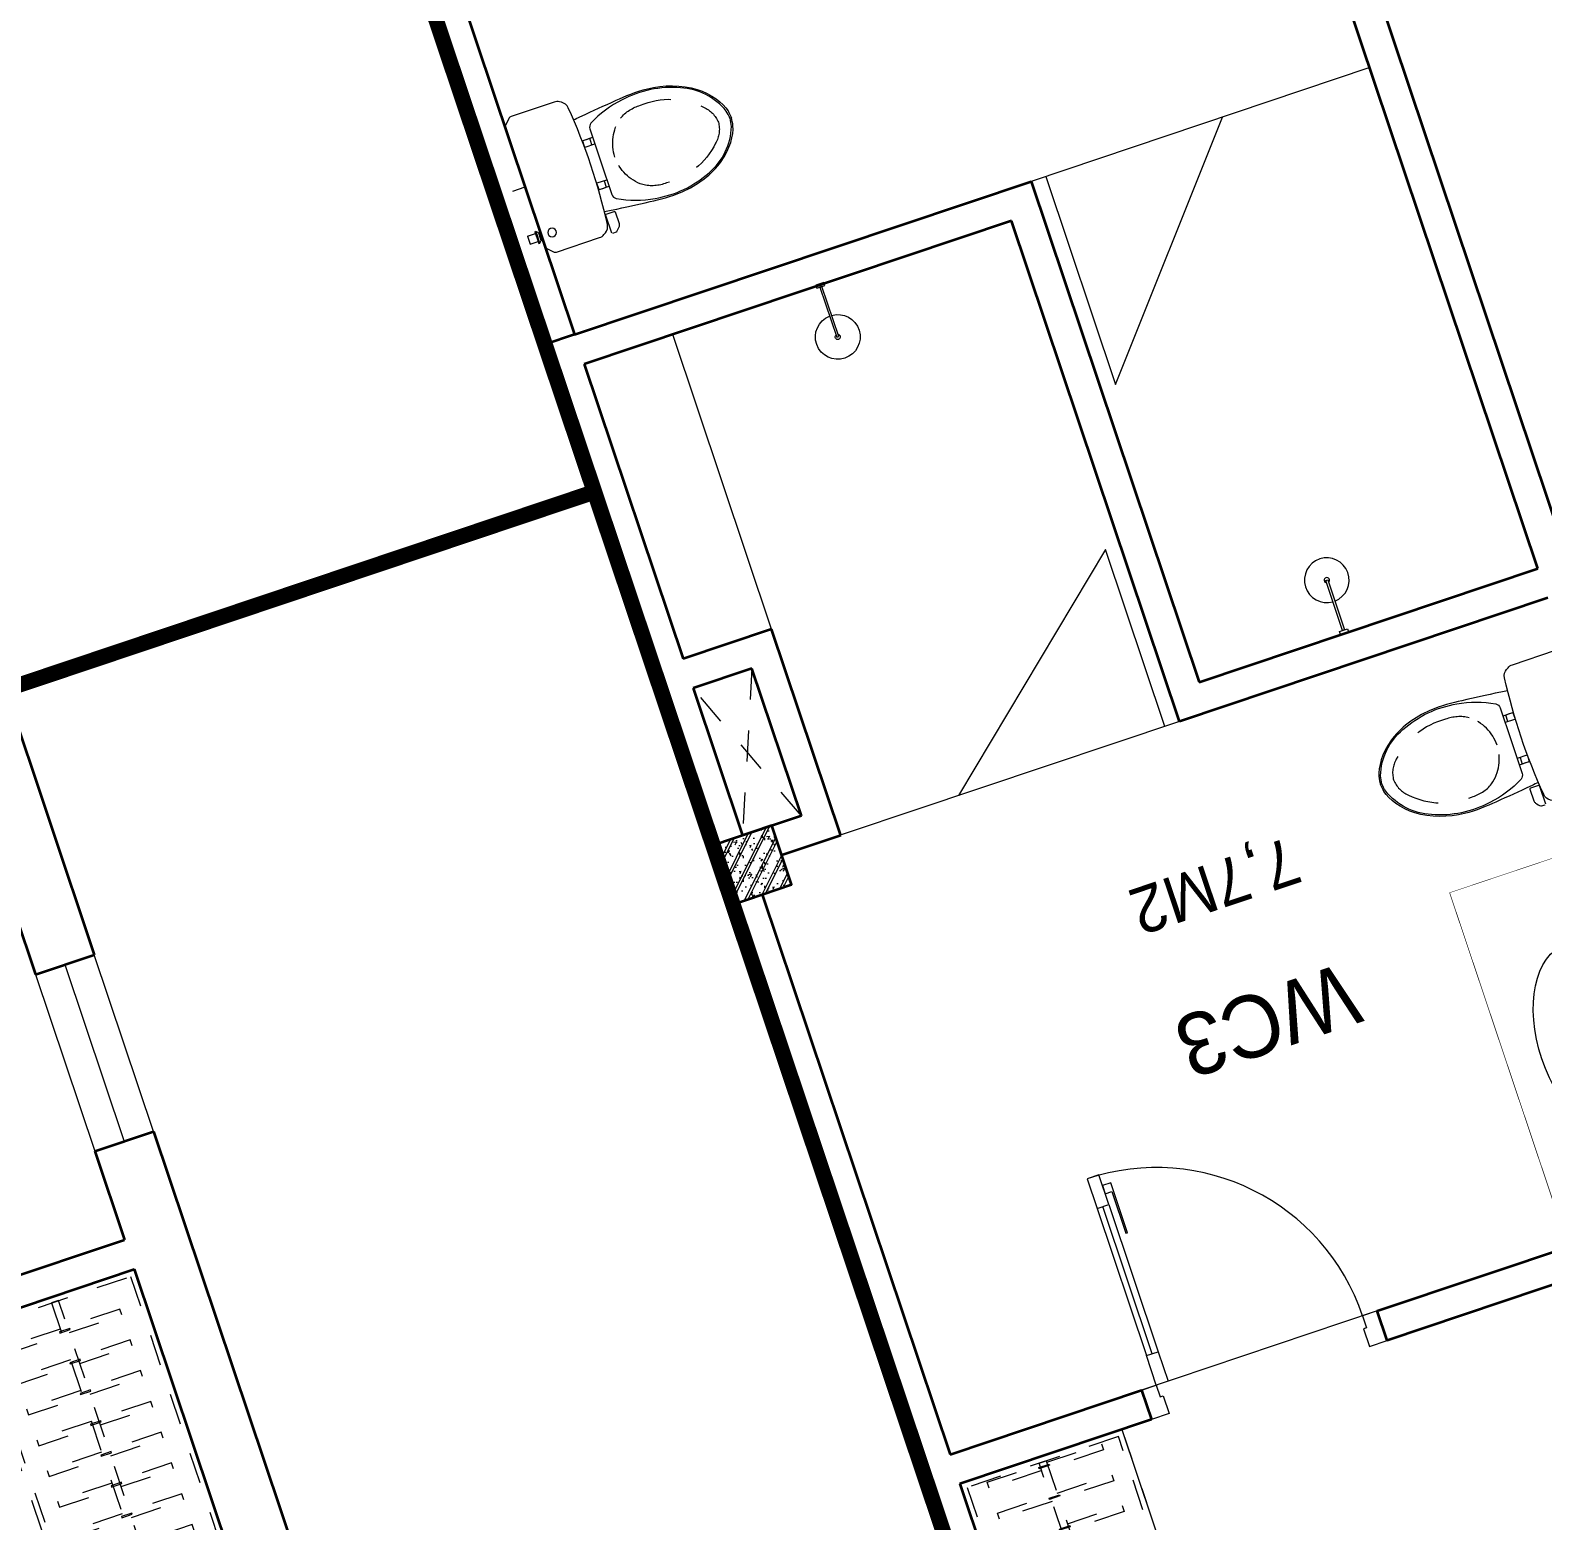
# Model space of a CAD drawing. Header units: metres. Extents: x 568332 to 569219, y 2065964 to 2066430.
# Drawn here: x 568504.846 to 568509.714, y 2066179.583 to 2066184.379 of the extents above; entities that cross this region are included whole.
import ezdxf

# ---------------------------------------------------------------- set-up
doc = ezdxf.new("R2010")
doc.units = ezdxf.units.M
for name, pattern in [('$AUDIT_BAD_LTYPE2', [0]), ('CENTER', [2, 1.25, -0.25, 0.25, -0.25]), ('HIDDEN', [0.375, 0.25, -0.125]), ('X-5M-G-MB PHONGNGU$0$HIDDEN2', [0.1875, 0.125, -0.0625]), ('xref-thap C (mb tang 32-2)$0$HIDDEN', [0.375, 0.25, -0.125])]:
    doc.linetypes.add(name, pattern=pattern)
doc.layers.get('0').update_dxf_attribs({"linetype": 'CONTINUOUS'})
doc.layers.get('DEFPOINTS').update_dxf_attribs({"linetype": 'CONTINUOUS'})
for name, color, linetype, lineweight in [('-CENTER', 143, 'CENTER', 13), ('-CONCRETE', 1, 'CONTINUOUS', 35), ('-DIM', 9, 'CONTINUOUS', 13), ('-DOOR', 137, 'CONTINUOUS', 9), ('-FURNITURE', 46, 'CONTINUOUS', 9), ('-HATCH', 8, 'CONTINUOUS', 5), ('-HIDE', 3, 'HIDDEN', 13), ('-STEEL1', 1, 'CONTINUOUS', 35), ('-WALL', 4, 'CONTINUOUS', 35), ('TEXT25', 2, 'CONTINUOUS', 13)]:
    doc.layers.add(name, color=color, linetype=linetype, lineweight=lineweight)
doc.layers.add('-RANH GIOI LO DAT', color=12, linetype='CONTINUOUS')
doc.styles.add('SVN_AVO_thuong', font='')
doc.styles.add('T1', font='', dxfattribs={"height": 200})
doc.styles.get('SVN_AVO_thuong').set_extended_font_data('SVN-Avo')
doc.styles.get('T1').set_extended_font_data('VNgeometric Light')

# ---------------------------------------------------------------- blocks, each defined once
blk = doc.blocks.new('M25-T3')
at = {"layer": '-RANH GIOI LO DAT', "linetype": 'HIDDEN', "ltscale": 10, "const_width": 50}
blk.add_lwpolyline([(193084.434136099, -549698.7211336258), (193084.434136312, -563172.8749441393), (198078.8676139492, -568408.7440416755), (204084.4341360729, -568692.3653100221), (204084.4341364033, -549698.7211336258)], close=True, dxfattribs=at)
blk = doc.blocks.new('*U237')
at = {"linetype": 'X-5M-G-MB PHONGNGU$0$HIDDEN2'}
for points in [[(0, 600.0000000004657), (0, 0), (2290.909090880962, -8.262197655262123e-10), (2290.909090880962, 599.9999999996394)], [(2270.909090880962, 579.999661371566), (2270.909090880962, 19.99966137156623), (20, 20.00000000046566), (20, 580.0000000004657)], [(113.7817614636733, 319.1750910408318), (109.4317788550979, 319.1750910408318), (109.4317788550979, 280.441767644881), (113.7817614636733, 280.441767644881)], [(227.7817614636733, 319.1750910407849), (223.4317788550979, 319.1750910407849), (223.4317788550979, 280.4417676448341), (227.7817614636733, 280.4417676448341)], [(341.7817614636733, 319.175091040738), (337.4317788550979, 319.175091040738), (337.4317788550979, 280.4417676447872), (341.7817614636733, 280.4417676447872)], [(455.7817614636733, 319.1750910406911), (451.4317788550979, 319.1750910406911), (451.4317788550979, 280.4417676447403), (455.7817614636733, 280.4417676447403)], [(569.7817614636733, 319.1750910406442), (565.431778855098, 319.1750910406442), (565.431778855098, 280.4417676446934), (569.7817614636733, 280.4417676446934)], [(683.7817614636733, 319.1750910405973), (679.431778855098, 319.1750910405973), (679.431778855098, 280.4417676446465), (683.7817614636733, 280.4417676446465)], [(797.7817614636733, 319.1750910405504), (793.431778855098, 319.1750910405504), (793.431778855098, 280.4417676445996), (797.7817614636733, 280.4417676445996)], [(911.7817614636733, 319.1750910405035), (907.431778855098, 319.1750910405035), (907.431778855098, 280.4417676445527), (911.7817614636733, 280.4417676445527)], [(1025.781761463673, 319.1750910404566), (1021.431778855098, 319.1750910404566), (1021.431778855098, 280.4417676445057), (1025.781761463673, 280.4417676445057)], [(1139.781761463673, 319.1750910404097), (1135.431778855098, 319.1750910404097), (1135.431778855098, 280.4417676444588), (1139.781761463673, 280.4417676444588)], [(1253.781761463673, 319.1750910403628), (1249.431778855098, 319.1750910403628), (1249.431778855098, 280.4417676444119), (1253.781761463673, 280.4417676444119)], [(1367.781761463673, 319.1750910403159), (1363.431778855098, 319.1750910403159), (1363.431778855098, 280.441767644365), (1367.781761463673, 280.441767644365)], [(1481.781761463673, 319.175091040269), (1477.431778855098, 319.175091040269), (1477.431778855098, 280.4417676443181), (1481.781761463673, 280.4417676443181)], [(1595.781761463673, 319.175091040222), (1591.431778855098, 319.175091040222), (1591.431778855098, 280.4417676442712), (1595.781761463673, 280.4417676442712)], [(1709.781761463673, 319.1750910401751), (1705.431778855098, 319.1750910401751), (1705.431778855098, 280.4417676442243), (1709.781761463673, 280.4417676442243)], [(1823.781761463673, 319.1750910401282), (1819.431778855098, 319.1750910401282), (1819.431778855098, 280.4417676441774), (1823.781761463673, 280.4417676441774)], [(1937.781761463673, 319.1750910400813), (1933.431778855098, 319.1750910400813), (1933.431778855098, 280.4417676441305), (1937.781761463673, 280.4417676441305)], [(2051.781761463673, 319.1750910400344), (2047.431778855098, 319.1750910400344), (2047.431778855098, 280.4417676440836), (2051.781761463673, 280.4417676440836)], [(2165.781761463673, 319.1750910399875), (2161.431778855098, 319.1750910399875), (2161.431778855098, 280.4417676440366), (2165.781761463673, 280.4417676440366)], [(2270.909090880962, 286.6991212946483), (2270.909090880962, 313.0991212945551), (20, 313.0991212953813), (19.99999859370291, 286.6991212952417)]]:
    blk.add_lwpolyline(points, close=True, dxfattribs=at)
for points in [[(122.2409142897814, 313.1103512093413), (122.2409142897814, 515.2497102723445), (100.1765458012815, 515.2497102723445), (100.1765458012815, 313.1103512093413)], [(236.2409142897814, 313.1103512092944), (236.2409142897814, 515.2497102722975), (214.1765458012815, 515.2497102722975), (214.1765458012815, 313.1103512092944)], [(350.2409142897814, 313.1103512092475), (350.2409142897814, 515.2497102722507), (328.1765458012815, 515.2497102722507), (328.1765458012815, 313.1103512092475)], [(464.2409142897814, 313.1103512092006), (464.2409142897814, 515.2497102722037), (442.1765458012815, 515.2497102722037), (442.1765458012815, 313.1103512092006)], [(578.2409142897814, 313.1103512091537), (578.2409142897814, 515.2497102721569), (556.1765458012815, 515.2497102721569), (556.1765458012815, 313.1103512091537)], [(692.2409142897814, 313.1103512091068), (692.2409142897814, 515.24971027211), (670.1765458012815, 515.24971027211), (670.1765458012815, 313.1103512091068)], [(806.2409142897814, 313.1103512090599), (806.2409142897814, 515.249710272063), (784.1765458012815, 515.249710272063), (784.1765458012815, 313.1103512090599)], [(920.2409142897814, 313.110351209013), (920.2409142897814, 515.2497102720162), (898.1765458012815, 515.2497102720162), (898.1765458012815, 313.110351209013)], [(1034.240914289781, 313.1103512089661), (1034.240914289781, 515.2497102719692), (1012.176545801281, 515.2497102719692), (1012.176545801281, 313.1103512089661)], [(1148.240914289781, 313.1103512089192), (1148.240914289781, 515.2497102719224), (1126.176545801281, 515.2497102719224), (1126.176545801281, 313.1103512089192)], [(1262.240914289781, 313.1103512088723), (1262.240914289781, 515.2497102718754), (1240.176545801281, 515.2497102718754), (1240.176545801281, 313.1103512088723)], [(1376.240914289781, 313.1103512088254), (1376.240914289781, 515.2497102718285), (1354.176545801281, 515.2497102718285), (1354.176545801281, 313.1103512088254)], [(1490.240914289781, 313.1103512087785), (1490.240914289781, 515.2497102717816), (1468.176545801281, 515.2497102717816), (1468.176545801281, 313.1103512087785)], [(1604.240914289781, 313.1103512087315), (1604.240914289781, 515.2497102717347), (1582.176545801281, 515.2497102717347), (1582.176545801281, 313.1103512087315)], [(1718.240914289781, 313.1103512086846), (1718.240914289781, 515.2497102716878), (1696.176545801281, 515.2497102716878), (1696.176545801281, 313.1103512086846)], [(1832.240914289781, 313.1103512086377), (1832.240914289781, 515.2497102716409), (1810.176545801281, 515.2497102716409), (1810.176545801281, 313.1103512086377)], [(1946.240914289781, 313.1103512085908), (1946.240914289781, 515.2497102715939), (1924.176545801281, 515.2497102715939), (1924.176545801281, 313.1103512085908)], [(2060.240914289781, 313.1103512085439), (2060.240914289781, 515.2497102715471), (2038.176545801281, 515.2497102715471), (2038.176545801281, 313.1103512085439)], [(2174.240914289781, 313.110351208497), (2174.240914289781, 515.2497102715001), (2152.176545801281, 515.2497102715001), (2152.176545801281, 313.110351208497)], [(100.1765458012815, 286.7103512094345), (100.1765458012815, 92.0852110228024), (122.2409142897814, 92.0852110228024), (122.2409142897814, 286.7103512094345)], [(214.1765458012815, 286.7103512093876), (214.1765458012815, 92.08521102275549), (236.2409142897814, 92.08521102275549), (236.2409142897814, 286.7103512093876)], [(328.1765458012815, 286.7103512093407), (328.1765458012815, 92.08521102270858), (350.2409142897814, 92.08521102270858), (350.2409142897814, 286.7103512093407)], [(442.1765458012815, 286.7103512092938), (442.1765458012815, 92.08521102266168), (464.2409142897814, 92.08521102266168), (464.2409142897814, 286.7103512092938)], [(556.1765458012815, 286.7103512092469), (556.1765458012815, 92.08521102261477), (578.2409142897814, 92.08521102261477), (578.2409142897814, 286.7103512092469)], [(670.1765458012815, 286.7103512092), (670.1765458012815, 92.08521102256786), (692.2409142897814, 92.08521102256786), (692.2409142897814, 286.7103512092)], [(784.1765458012815, 286.7103512091531), (784.1765458012815, 92.08521102252095), (806.2409142897814, 92.08521102252095), (806.2409142897814, 286.7103512091531)], [(898.1765458012815, 286.7103512091062), (898.1765458012815, 92.08521102247404), (920.2409142897814, 92.08521102247404), (920.2409142897814, 286.7103512091062)], [(1012.176545801281, 286.7103512090592), (1012.176545801281, 92.08521102242715), (1034.240914289781, 92.08521102242715), (1034.240914289781, 286.7103512090592)], [(1126.176545801281, 286.7103512090123), (1126.176545801281, 92.08521102238024), (1148.240914289781, 92.08521102238024), (1148.240914289781, 286.7103512090123)], [(1240.176545801281, 286.7103512089654), (1240.176545801281, 92.08521102233333), (1262.240914289781, 92.08521102233333), (1262.240914289781, 286.7103512089654)], [(1354.176545801281, 286.7103512089186), (1354.176545801281, 92.08521102228642), (1376.240914289781, 92.08521102228642), (1376.240914289781, 286.7103512089186)], [(1468.176545801281, 286.7103512088717), (1468.176545801281, 92.0852110222395), (1490.240914289781, 92.0852110222395), (1490.240914289781, 286.7103512088717)], [(1582.176545801281, 286.7103512088247), (1582.176545801281, 92.0852110221926), (1604.240914289781, 92.0852110221926), (1604.240914289781, 286.7103512088247)], [(1696.176545801281, 286.7103512087778), (1696.176545801281, 92.0852110221457), (1718.240914289781, 92.0852110221457), (1718.240914289781, 286.7103512087778)], [(1810.176545801281, 286.7103512087309), (1810.176545801281, 92.08521102209879), (1832.240914289781, 92.08521102209879), (1832.240914289781, 286.7103512087309)], [(1924.176545801281, 286.710351208684), (1924.176545801281, 92.08521102205188), (1946.240914289781, 92.08521102205188), (1946.240914289781, 286.710351208684)], [(2038.176545801281, 286.7103512086371), (2038.176545801281, 92.08521102200497), (2060.240914289781, 92.08521102200497), (2060.240914289781, 286.7103512086371)], [(2152.176545801281, 286.7103512085902), (2152.176545801281, 92.08521102195806), (2174.240914289781, 92.08521102195806), (2174.240914289781, 286.7103512085902)]]:
    blk.add_lwpolyline(points, dxfattribs=at)
blk = doc.blocks.new('M24-T3')
at = {"layer": '-DOOR'}
blk.add_lwpolyline([(199908.3464656631, -486210.1941311867), (199308.3345257552, -486210.1941311867), (199308.3345257552, -486410.1941311867), (199908.3464656631, -486410.1941311867)], close=True, dxfattribs=at)
blk.add_lwpolyline([(199308.3345257552, -486310.1941311867), (199908.3390998222, -486310.2383070539)], dxfattribs=at)
at = {"layer": '-RANH GIOI LO DAT', "linetype": 'HIDDEN', "ltscale": 10, "const_width": 50}
blk.add_lwpolyline([(198408.3345257519, -484210.1941310249), (198408.3345256645, -503203.8383072589), (207408.3345253888, -503628.8758796155), (207408.3345260642, -484210.1941312789)], close=True, dxfattribs=at)
at = {"layer": '-WALL', "linetype": 'Continuous', "ltscale": 10}
for p, q in [((198408.3345256755, -486210.1941312654), (199308.3345257552, -486210.1941312549)), ((199908.3464656631, -486210.1941312628), (205408.3345257527, -486210.1941311841)), ((198608.3345256755, -486410.1941312631), (199308.3345257552, -486410.1941312549)), ((199908.3317404863, -486410.1941312479), (200208.3345257974, -486410.1941312447)), ((200308.3345257974, -486410.1941312577), (205208.334525755, -486410.1941311865))]:
    blk.add_line(p, q, dxfattribs=at)
at = {"layer": '-WALL'}
for p, q in [((199308.3345257552, -486410.1941312549), (199308.3345257552, -486210.1941312549)), ((199908.3317404863, -486410.1941312479), (199908.3464656631, -486210.1941312628)), ((200208.3345257235, -488785.4919891669), (200208.3345257974, -486410.1941312447)), ((200308.3345257236, -488785.4919891669), (200308.3345257974, -486410.1941312577))]:
    blk.add_line(p, q, dxfattribs=at)
at = {"layer": '-FURNITURE', "extrusion": (0, 0, -1), "xscale": -0.916666666665974, "yscale": 0.916666666665974, "zscale": -0.916666666665974, "rotation": 180}
blk.add_blockref('*U237', (-202408.33452577, -486410.1941312584), dxfattribs=at)
blk = doc.blocks.new('A$C18091ED7')
for p, q in [((9.957147995010018e-09, -42.13376978135784), (0, -3.786117304116488e-07)), ((146.1412317672475, -26.59467297248193), (179.181621938591, -26.59467296488583)), ((146.1412317672475, -26.59467297248193), (146.1412317680188, -30.17859706786112)), ((146.1412317680188, -30.17859706786112), (165.7503655985456, -30.17859706340823)), ((153.0594147269658, -36.79204952501459), (146.1412317680188, -30.17859706786112)), ((152.3191092506386, -2.717133611440659e-07), (152.3191092568413, -26.59467297093943)), ((152.3191092506386, -2.717133611440659e-07), (179.1816219322718, -2.654269337654114e-07)), ((153.0594147269658, -36.79204952501459), (165.7503656001572, -36.79204952192958)), ((153.0594147275151, -39.73033438943094), (153.0594147269658, -36.79204952501459)), ((153.0594147275151, -39.73033438943094), (178.4413164740145, -39.73033438349376)), ((153.0594147275151, -39.73033438943094), (178.4413164740145, -39.73033438349376)), ((153.0594147275151, -39.73033438943094), (153.0594147281554, -42.13376974494895)), ((185.3594994290725, -30.17859705851879), (165.7503655985456, -30.17859706340823)), ((178.4413164733487, -36.79204951884458), (165.7503656001572, -36.79204952192958)), ((185.3594994290725, -30.17859705851879), (178.4413164733487, -36.79204951884458)), ((178.4413164733487, -36.79204951884458), (178.4413164740145, -39.73033438349376)), ((178.4413164740145, -39.73033438349376), (178.4413164746547, -42.1337697392446)), ((179.1816219322718, -2.654269337654114e-07), (179.181621938591, -26.59467296488583)), ((179.181621938591, -26.59467296488583), (185.3594994283012, -26.59467296337243)), ((185.3594994283012, -26.59467296337243), (185.3594994290725, -30.17859705851879)), ((-83.25994817525861, -267.3592828898691), (-83.259948167517, -299.9634285944048)), ((-83.25994817257379, -278.4883151478134), (-83.25994817046012, -287.6388527823146)), ((-60.91100930959874, -290.0299398849311), (-83.25994816994717, -290.0299398901407)), ((-62.88950393904452, -265.3807882612164), (-81.28145355204106, -265.3807882657275)), ((-60.91100931491019, -267.3592828844266), (-60.91100930728498, -299.9634285889624)), ((60.9110093945892, -267.3592828557594), (60.9110094022144, -299.9634285600623)), ((60.91100939990065, -290.029939856031), (83.25994826024908, -290.0299398510542)), ((62.88950401780676, -265.3807882316178), (81.2814536308033, -265.3807882273395)), ((83.25994825493763, -267.3592828505498), (83.25994826256283, -299.9634285550856)), ((83.25994825750604, -278.488315108727), (83.2599482596197, -287.6388527429954)), ((165.3959958605519, -261.9873972070927), (165.3959958671003, -289.7349902229907)), ((167.8691141396885, -259.5142789271486), (228.0810223811895, -259.5142789128586)), ((230.5541406641933, -274.3229751045001), (230.5541406613593, -261.9873971916386)), ((167.8691141472664, -292.2081085020036), (206.7175896017579, -292.2081084926904))]:
    blk.add_line(p, q)
for points in [[(230.0000000517721, -218.5046414944518, -0.1374073801801567), (225.4781190853137, -234.6482587013161), (221.7949787454636, -240.7070387715066, -0.2360805181595358), (198.2560902649639, -255.4947853636986, -0.0519608230665726), (-198.2560901437319, -255.4947854572965, -0.236080518165078), (-221.7949786317113, -240.7070388760185), (-225.4781189743626, -234.6482588077488, -0.1374073801809237), (-229.9999999484608, -218.5046416030382), (-229.9999999831671, -71.98694829508895, -0.1989123673786679), (-226.3782021181105, -63.2431547633314), (-208.8906150607545, -45.75556769772083, -0.1989123673792025), (-200.1468215308087, -42.13376982865157), (9.971699910238385e-09, -42.13376978135784), (200.1468215506357, -42.13376973403501, -0.1989123673792025), (208.8906150822841, -45.75556759897154), (226.3782021480001, -63.24315465634572, -0.1989123673791691), (230.0000000170658, -71.98694818626973)], [(144.14367173758, -618.9627606730501, -0.2124047892419209), (26.30999211127346, -734.491494372196, -0.0276853236339062), (-0.5628229983012716, -738.609219571983, -0.0222792448073508), (-26.30999181118386, -734.4914943844487, -0.2124047892421136), (-144.1436714920528, -618.9627607410075, -0.1427957259999892), (-167.2376623962118, -428.0139674870588, -0.0930051380368448), (-127.9331820271946, -309.1271633332653, -0.2564387014614383), (-111.240849547703, -299.9634286007786), (4.746470949612558e-08, -299.9634285748762), (111.2408496426324, -299.9634285482753, -0.2564387014619951), (127.933182126606, -309.1271632729331, -0.0930051380368741), (167.2376625517572, -428.0139674081001, -0.1427957260000456)]]:
    blk.add_lwpolyline(points, format="xyb", close=True)
at = {"linetype": 'xref-thap C (mb tang 32-2)$0$HIDDEN', "ltscale": 100}
blk.add_lwpolyline([(61.00044987679576, -669.0176259216969, -0.1990312026443698), (1.417429302819073e-07, -698.769823720475, -0.1990312026443799), (-61.00044960746891, -669.0176259504806, -0.2189240232571595), (-131.9321382956405, -478.313622940972, -0.1537914605682739), (-112.4681372026971, -403.989815428853, -0.2367011859554165), (5.876427167095244e-08, -347.5870280214876, -0.2367011859554843), (112.4681373467611, -403.9898153757968, -0.1537914605681893), (131.9321384748619, -478.313622878748, -0.2189240232571754)], format="xyb", close=True, dxfattribs=at)
blk.add_circle((165.7503656100234, -78.39166221523192), 13.90362011701458)
for centre, radius, start, end in [((-81.28145355158267, -267.3592828894034), 1.978494623656905, 90.00000001354867, 180.0000000133402), ((-62.88950393858613, -267.3592828848923), 1.978494623656905, 1.334021322268115e-08, 90.00000001354867), ((62.88950401826514, -267.3592828552937), 1.978494623656905, 90.00000001354867, 180.0000000133402), ((81.28145363126168, -267.3592828510155), 1.978494623656905, 1.334021322268115e-08, 90.00000001354867), ((167.8691141402633, -261.9873972065106), 2.473118279571131, 90.00000001354867, 180.0000000133402), ((167.8691141466952, -289.7349902224087), 2.473118279571131, 180.0000000133402, 270.0000000135486), ((206.717589598069, -276.6690117186226), 15.53909677420133, 270.0000000135486, 306.4658507565522), ((168.3527972659103, -224.7572911087773), 80.08895368617857, 306.4658507565522, 320.3122930343796), ((228.0810223845983, -274.3229751050822), 2.473118279571131, 320.3122930343796, 1.334021322268115e-08)]:
    blk.add_arc(centre, radius, start, end)
for points, knots in [([(-155.6468228230951, -259.4535552573798), (-156.6353001506941, -267.2522313103836), (-164.2940232875517, -328.394745314552), (-169.1545302536251, -385.0939582949213), (-183.68571763406, -527.7705276800843), (-135.602968026873, -679.1126648240606), (-50.29344375100118, -735.2493608418445), (-19.70048385594782, -741.0901266933652), (1.531116140540689e-07, -743.6724421556864)], [130.6139379315478, 130.6139379315478, 130.6139379315478, 130.6139379315478, 152.8521090939923, 311.1293507817257, 417.703951170228, 561.3833927516608, 697.6926317810714, 710.812262267882, 710.812262267882, 710.812262267882, 710.812262267882]), ([(155.6468228994709, -259.4535551877343), (156.6353002305841, -267.2522312389628), (164.2940233960289, -328.3947452375724), (169.1545303888706, -385.0939582149149), (183.6857178367027, -527.7705275934422), (135.6029683008201, -679.1126647599449), (50.29344405157826, -735.2493608178338), (19.70048415924612, -741.0901266841101), (1.530679583083838e-07, -743.6724421554536)], [130.613937934949, 130.613937934949, 130.613937934949, 130.613937934949, 152.8521090939923, 311.1293507817257, 417.703951170228, 561.3833927516608, 697.6926317810714, 710.812262267882, 710.812262267882, 710.812262267882, 710.812262267882])]:
    blk.add_open_spline(points, degree=3, knots=knots)
blk = doc.blocks.new('shower')
for points in [[(180919.3447017173, -32316.45425928477), (180912.3337561736, -32316.45425928477), (180912.3337561736, -32146.62790954509), (180919.3447017173, -32146.62790954509)], [(180929.3839969719, -32326.62790954066), (180902.2944609144, -32326.62790954066), (180902.2944609144, -32316.45425928477), (180929.3839969719, -32316.45425928477)]]:
    blk.add_lwpolyline(points, close=True)
for radius, start, end in [(72, 272.7906698559544, 267.2093301440456), (8.346062492523743, 294.8355446212717, 245.1644553787283)]:
    blk.add_arc((180915.8392289462, -32146.62790954416), radius, start, end)
blk = doc.blocks.new('Sink_Cicle')
blk.add_lwpolyline([(17.49999987077899, -50.00226151314564), (-17.49999987077899, -49.99773848685436), (-17.51615354442038, -252.2967581441626), (17.48384613892995, -252.3012811850058)], close=True)
blk.add_circle((0, -300), 17.5)
at = {"layer": 'DEFPOINTS'}
blk.add_line((0, -100), (0, 0), dxfattribs=at)
blk.add_wipeout([(17.499999870775355, -50.00226151314928), (-17.49999987078263, -49.99773848685436), (-17.516153544427652, -252.29675814416623), (17.48384613892631, -252.3012811850058)])
at = {"layer": '-FURNITURE', "linetype": 'Continuous'}
blk.add_ellipse((0, -300), major_axis=(-325, 0), ratio=0.5846153846153846, dxfattribs=at)
blk.add_line((-17.51421511289664, -237.2967582757119), (17.48578462866135, -237.3012813020032))
blk = doc.blocks.new('*U228')
at = {"ltscale": 300}
blk.add_lwpolyline([(0, 0), (1200.967721562141, 0), (1200.967721562141, -600), (0, -600)], close=True, dxfattribs=at)
blk.add_wipeout([(0, 7.275957614183426e-12), (1200.9677215621323, 7.275957614183426e-12), (1200.9677215621323, -600), (0, -600)], dxfattribs=at)
blk.add_blockref('Sink_Cicle', (600.4838607810707, 0), dxfattribs=at)
blk = doc.blocks.new('*U148')
at = {"linetype": '$AUDIT_BAD_LTYPE2'}
for p, q in [((70, 100), (69.99999999999999, 600.0000000000018)), ((89.99999999999999, 600.0000000000018), (90, 100))]:
    blk.add_line(p, q, dxfattribs=at)
for points in [[(49.99999999999999, 600.0000000000018), (89.99999999999999, 600.0000000000018), (89.99999999999999, 700.0000000000018), (49.99999999999999, 700.0000000000018), (49.99999999999999, 600.0000000000018)], [(49.99999999999999, 602.9059272893373), (50, 100)], [(50, 100), (90, 100), (90, 0), (50, 0), (50, 100)]]:
    blk.add_lwpolyline(points)
for points in [[(118.2698876160139, 494.515618111911), (118.2698876160139, 664.1349438079942), (89.99999999999999, 664.1349438079942), (89.99999999999999, 635.8650561920094), (112.6159100928053, 635.8650561920094), (112.6159100928053, 494.515618111911)], [(0, 0), (50, 0), (50, -40), (60, -40), (60, -99.99998804123416), (0, -99.99998804123416)], [(800.0000000000018, 7.105427357600876e-15), (750.0000000000018, 7.105427357600876e-15), (750.0000000000018, -40), (740.0000000000018, -40), (740.0000000000018, -99.99998804123415), (800.0000000000018, -99.99998804123415)]]:
    blk.add_lwpolyline(points, close=True)
at = {"linetype": '$AUDIT_BAD_LTYPE2', "ltscale": 0.3}
blk.add_arc((50, 0), 700.0000000000018, 0, 90, dxfattribs=at)
blk = doc.blocks.new('*U205')
at = {"linetype": 'X-5M-G-MB PHONGNGU$0$HIDDEN2'}
for points in [[(0, 600.0000000004657), (0, 0), (1401.697562136169, -4.603379542393737e-10), (1401.697562136169, 600.0000000000053)], [(1381.697562136169, 579.999661371932), (1381.697562136169, 19.99966137193211), (20, 20.00000000046566), (20, 580.0000000004657)], [(113.7817614636733, 319.1750910408318), (109.4317788550979, 319.1750910408318), (109.4317788550979, 280.441767644881), (113.7817614636733, 280.441767644881)], [(227.7817614636733, 319.1750910407849), (223.4317788550979, 319.1750910407849), (223.4317788550979, 280.4417676448341), (227.7817614636733, 280.4417676448341)], [(341.7817614636733, 319.175091040738), (337.4317788550979, 319.175091040738), (337.4317788550979, 280.4417676447872), (341.7817614636733, 280.4417676447872)], [(455.7817614636733, 319.1750910406911), (451.4317788550979, 319.1750910406911), (451.4317788550979, 280.4417676447403), (455.7817614636733, 280.4417676447403)], [(569.7817614636733, 319.1750910406442), (565.431778855098, 319.1750910406442), (565.431778855098, 280.4417676446934), (569.7817614636733, 280.4417676446934)], [(683.7817614636733, 319.1750910405973), (679.431778855098, 319.1750910405973), (679.431778855098, 280.4417676446465), (683.7817614636733, 280.4417676446465)], [(797.7817614636733, 319.1750910405504), (793.431778855098, 319.1750910405504), (793.431778855098, 280.4417676445996), (797.7817614636733, 280.4417676445996)], [(911.7817614636733, 319.1750910405035), (907.431778855098, 319.1750910405035), (907.431778855098, 280.4417676445527), (911.7817614636733, 280.4417676445527)], [(1025.781761463673, 319.1750910404566), (1021.431778855098, 319.1750910404566), (1021.431778855098, 280.4417676445057), (1025.781761463673, 280.4417676445057)], [(1139.781761463673, 319.1750910404097), (1135.431778855098, 319.1750910404097), (1135.431778855098, 280.4417676444588), (1139.781761463673, 280.4417676444588)], [(1253.781761463673, 319.1750910403628), (1249.431778855098, 319.1750910403628), (1249.431778855098, 280.4417676444119), (1253.781761463673, 280.4417676444119)], [(1367.781761463673, 319.1750910403159), (1363.431778855098, 319.1750910403159), (1363.431778855098, 280.441767644365), (1367.781761463673, 280.441767644365)], [(1381.697562136169, 286.6991212950142), (1381.697562136169, 313.099121294921), (20, 313.0991212953813), (19.99999859370291, 286.6991212952417)]]:
    blk.add_lwpolyline(points, close=True, dxfattribs=at)
for points in [[(122.2409142897814, 313.1103512093413), (122.2409142897814, 515.2497102723445), (100.1765458012815, 515.2497102723445), (100.1765458012815, 313.1103512093413)], [(236.2409142897814, 313.1103512092944), (236.2409142897814, 515.2497102722975), (214.1765458012815, 515.2497102722975), (214.1765458012815, 313.1103512092944)], [(350.2409142897814, 313.1103512092475), (350.2409142897814, 515.2497102722507), (328.1765458012815, 515.2497102722507), (328.1765458012815, 313.1103512092475)], [(464.2409142897814, 313.1103512092006), (464.2409142897814, 515.2497102722037), (442.1765458012815, 515.2497102722037), (442.1765458012815, 313.1103512092006)], [(578.2409142897814, 313.1103512091537), (578.2409142897814, 515.2497102721569), (556.1765458012815, 515.2497102721569), (556.1765458012815, 313.1103512091537)], [(692.2409142897814, 313.1103512091068), (692.2409142897814, 515.24971027211), (670.1765458012815, 515.24971027211), (670.1765458012815, 313.1103512091068)], [(806.2409142897814, 313.1103512090599), (806.2409142897814, 515.249710272063), (784.1765458012815, 515.249710272063), (784.1765458012815, 313.1103512090599)], [(920.2409142897814, 313.110351209013), (920.2409142897814, 515.2497102720162), (898.1765458012815, 515.2497102720162), (898.1765458012815, 313.110351209013)], [(1034.240914289781, 313.1103512089661), (1034.240914289781, 515.2497102719692), (1012.176545801281, 515.2497102719692), (1012.176545801281, 313.1103512089661)], [(1148.240914289781, 313.1103512089192), (1148.240914289781, 515.2497102719224), (1126.176545801281, 515.2497102719224), (1126.176545801281, 313.1103512089192)], [(1262.240914289781, 313.1103512088723), (1262.240914289781, 515.2497102718754), (1240.176545801281, 515.2497102718754), (1240.176545801281, 313.1103512088723)], [(1376.240914289781, 313.1103512088254), (1376.240914289781, 515.2497102718285), (1354.176545801281, 515.2497102718285), (1354.176545801281, 313.1103512088254)], [(100.1765458012815, 286.7103512094345), (100.1765458012815, 92.0852110228024), (122.2409142897814, 92.0852110228024), (122.2409142897814, 286.7103512094345)], [(214.1765458012815, 286.7103512093876), (214.1765458012815, 92.08521102275549), (236.2409142897814, 92.08521102275549), (236.2409142897814, 286.7103512093876)], [(328.1765458012815, 286.7103512093407), (328.1765458012815, 92.08521102270858), (350.2409142897814, 92.08521102270858), (350.2409142897814, 286.7103512093407)], [(442.1765458012815, 286.7103512092938), (442.1765458012815, 92.08521102266168), (464.2409142897814, 92.08521102266168), (464.2409142897814, 286.7103512092938)], [(556.1765458012815, 286.7103512092469), (556.1765458012815, 92.08521102261477), (578.2409142897814, 92.08521102261477), (578.2409142897814, 286.7103512092469)], [(670.1765458012815, 286.7103512092), (670.1765458012815, 92.08521102256786), (692.2409142897814, 92.08521102256786), (692.2409142897814, 286.7103512092)], [(784.1765458012815, 286.7103512091531), (784.1765458012815, 92.08521102252095), (806.2409142897814, 92.08521102252095), (806.2409142897814, 286.7103512091531)], [(898.1765458012815, 286.7103512091062), (898.1765458012815, 92.08521102247404), (920.2409142897814, 92.08521102247404), (920.2409142897814, 286.7103512091062)], [(1012.176545801281, 286.7103512090592), (1012.176545801281, 92.08521102242715), (1034.240914289781, 92.08521102242715), (1034.240914289781, 286.7103512090592)], [(1126.176545801281, 286.7103512090123), (1126.176545801281, 92.08521102238024), (1148.240914289781, 92.08521102238024), (1148.240914289781, 286.7103512090123)], [(1240.176545801281, 286.7103512089654), (1240.176545801281, 92.08521102233333), (1262.240914289781, 92.08521102233333), (1262.240914289781, 286.7103512089654)], [(1354.176545801281, 286.7103512089186), (1354.176545801281, 92.08521102228642), (1376.240914289781, 92.08521102228642), (1376.240914289781, 286.7103512089186)]]:
    blk.add_lwpolyline(points, dxfattribs=at)
blk = doc.blocks.new('18x35')
at = {"layer": '-HATCH'}
h = blk.add_hatch(dxfattribs=at)
h.set_pattern_fill('CHAU-01', color=256, scale=10, angle=-1.272221872585407e-14, pattern_type=2)
h.set_pattern_definition([(49.99999999999999, (0, 0), (71.72601826007535, -6.275213498259527), [7.5, -82.5]), (355, (0, 0), (-13.87513336129999, 75.21921337000119), [6, -66]), (100.4514, (5.977167999997619, -0.5229339999999638), (57.85093817140217, 68.94395420609534), [6.374019000000001, -70.1142112]), (46.18419999999998, (0, 20), (106.7241048625644, -16.55190143290183), [11.25, -123.75]), (96.63559999999998, (8.89367449999554, 18.62066930000003), (93.46627055487036, 97.41178709004416), [9.561028799999994, -105.1713]), (351.1842, (0, 20), (93.46619451336275, 97.41186009253245), [9, -99]), (20.99999999999998, (10, 15), (59.69070521184616, -40.2618890665339), [7.5, -82.5]), (326.0000000000001, (10, 15), (24.33153319215819, 72.5150045046853), [6, -66]), (71.45139999999999, (14.97422329999972, 11.64483940000002), (84.022262858149, 32.25304967099522), [6.374019000000001, -70.1142112]), (37.49999999999998, (0, 0), (1.215985531729074, 33.28938538313115), [0, -65.19999999999999, 0, -67, 0, -66.25]), (7.499999999999987, (0, 0), (26.30695374421487, 39.44117118823602), [0, -38.2, 0, -63.7, 0, -25.25]), (327.5, (-22.30000000000291, 0), (53.3822436172409, -2.255487173437988), [0, -25, 0, -78, 0, -103.5]), (317.5, (-32.30000000000291, 0), (58.31861693423862, 10.01049823323176), [0, -32.5, 0, -51.8, 0, -73.5]), (44.99999999999999, (0, 0), (-30.05203820042826, 30.05203820042828), []), (44.99999999999999, (0, 12.25), (-30.05203820042826, 30.05203820042828), [])])
h.paths.add_polyline_path([(96508.03118051568, 47993.04977023201), (96508.03118051568, 47793.04977023201), (96708.03118051568, 47793.04977023201), (96708.03118051568, 47993.04977023201)])
at = {"layer": '-STEEL1'}
blk.add_lwpolyline([(96508.03118051568, 47793.04977023201), (96708.03118051568, 47793.04977023201), (96708.03118051568, 47993.04977023201), (96508.03118051568, 47993.04977023201)], close=True, dxfattribs=at)
blk = doc.blocks.new('M1-T3.1')
at = {"layer": '-CONCRETE', "color": 1, "linetype": 'HIDDEN', "ltscale": 10, "const_width": 50}
blk.add_lwpolyline([(339345.991792275, 50951.97500556499), (345345.9680453291, 50951.97500556491), (345346.0170700845, 30951.99839157377), (339346.0408170305, 30951.99839157377)], close=True, dxfattribs=at)
at = {"layer": '-DOOR'}
blk.add_line((343795.8798840725, 45252.24313576051), (344595.8798840748, 45252.24313576051), dxfattribs=at)
at = {"layer": '-FURNITURE'}
for p, q in [((343795.8878564846, 43251.27539243252), (345146.323110175, 43251.27539243251)), ((344945.9764449467, 42551.91433822195), (344945.976444919, 41551.74889182752)), ((342545.8877739892, 41451.74889200463), (343695.8878564476, 41451.74889190018))]:
    blk.add_line(p, q, dxfattribs=at)
blk.add_lwpolyline([(344695.9617583729, 45352.24313581315), (344695.9911333651, 48752.05790940456), (345245.9033508632, 48752.0579092993), (345245.873975871, 45352.24313570789)], close=True, dxfattribs=at)
for points in [[(343845.8878564846, 43251.27539243252), (343845.8878562741, 42651.27539243252), (344545.8878564846, 43251.2753922218)], [(343645.8878564476, 41451.74889190021), (343645.8878562371, 42158.3141047118), (343045.8878564476, 41451.74889168996)]]:
    blk.add_lwpolyline(points, dxfattribs=at)
at = {"layer": '-HIDE', "ltscale": 10}
for p, q in [((345045.9764449467, 43152.14418193634), (345246.2111410849, 42652.06120874329)), ((345045.9764449467, 42651.91433822195), (345245.9764449467, 43152.14314272042))]:
    blk.add_line(p, q, dxfattribs=at)
at = {"layer": '-WALL'}
for p, q in [((345345.9729480137, 48951.87497539158), (345346.0088166195, 33951.68456394272)), ((345245.9764451426, 45352.24313576051), (345245.9764458684, 48751.87363573998)), ((342345.8661319644, 45352.24313576051), (343795.8798840761, 45352.24313576051)), ((343795.8798840761, 45352.24313576051), (343795.8798840726, 45252.24313576051)), ((344595.8798840748, 45252.24313576051), (344595.8798840748, 45352.24313576051)), ((344595.8798840748, 45352.24313576051), (345245.9764451426, 45352.24313576051)), ((342445.8726495389, 38651.62337894813), (342445.8726495507, 45252.24313576051)), ((345245.9764451542, 45252.24313576051), (344595.8798840748, 45252.24313576051)), ((345246.323110175, 43352.15197617424), (345245.9764451542, 45252.24313576051)), ((342545.7990978754, 43251.27543098953), (343795.8878564846, 43251.27539243252)), ((343795.8878564846, 43251.27539243252), (343795.8878564499, 41551.74889189328)), ((344945.9764449467, 43252.15197616928), (344945.9764449467, 42551.91433822195)), ((344945.9764449467, 43252.15197616928), (345146.323110175, 43252.1519761754)), ((343695.8878564821, 43151.2753952883), (342545.7988396283, 43151.27543098956)), ((342545.7988396283, 43151.27543098956), (342545.8015452885, 38651.62337820153)), ((343695.8878564476, 41451.74889190021), (343695.8878564821, 43151.2753952883)), ((345045.9764449467, 43152.15197617132), (345045.9764449467, 42651.91433822195)), ((345045.9764449467, 43152.15197617132), (345245.9764449283, 43152.1519761754)), ((345045.9764449467, 42651.91433822194), (345245.9764449467, 42651.91433822195)), ((344945.9764449467, 42551.91433822195), (345245.9764448436, 42551.91433822195)), ((345245.9764448059, 41551.74889180675), (345245.9764448436, 42551.91433822194)), ((343795.8878564499, 41551.74889189328), (345245.9764448059, 41551.74889180675)), ((345245.9764447965, 41451.74889180675), (343695.8878564476, 41451.74889190021)), ((345245.9764445329, 38651.62337781553), (345245.9764447965, 41451.74889180675))]:
    blk.add_line(p, q, dxfattribs=at)
at = {"layer": '-WALL', "color": 2}
blk.add_line((345245.9764447965, 41451.74889180675), (345345.9905307586, 41451.74912627244), dxfattribs=at)
at = {"layer": '-WALL'}
blk.add_lwpolyline([(345245.9764448531, 42651.91433822195), (345245.9764449283, 43152.1519761754)], dxfattribs=at)
at = {"layer": '-DOOR', "rotation": 180}
blk.add_blockref('*U148', (344595.8798840748, 45252.2431477193), dxfattribs=at)
at = {"layer": '-FURNITURE', "extrusion": (0, 0, -1), "xscale": 0.916666666665974, "yscale": 0.916666666665974, "zscale": -0.916666666665974, "rotation": 270}
blk.add_blockref('*U205', (-345245.9764458684, 46637.13256771769), dxfattribs=at)
at = {"layer": '-FURNITURE'}
for name, p, rotation in [('A$C18091ED7', (342503.6723408063, 43649.17987319542), 89.99999999999999), ('shower', (524117.5275966736, 10824.64750066818), 180)]:
    blk.add_blockref(name, p, dxfattribs=dict(at, rotation=rotation))
at = {"layer": '-FURNITURE', "xscale": -1}
blk.add_blockref('shower', (525360.6694211675, 73874.99712976237), dxfattribs=at)
at = {"layer": '-FURNITURE', "xscale": -1, "rotation": 270}
blk.add_blockref('A$C18091ED7', (345288.1116528042, 40951.53616320842), dxfattribs=at)
at = {"layer": '-STEEL1'}
blk.add_blockref('18x35', (248638.2919304285, -4641.211593954853), dxfattribs=at)
at = {"layer": 'TEXT25'}
for s, height, style, p in [('WC3', 200, 'SVN_AVO_thuong', (343535.7865380583, 44154.23216213135)), ('7,7M2', 150, 'T1', (343576.9083356274, 43715.29845085219))]:
    blk.add_text(s, height=height, rotation=359.9999999899488, dxfattribs=dict(at, style=style)).set_placement(p)
at = {"layer": '-FURNITURE', "extrusion": (0, 0, -1), "xscale": -1, "zscale": -1, "rotation": 270}
blk.add_blockref('*U228', (-342545.8061167418, 44051.27541419838), dxfattribs=at)
at = {"layer": '-WALL'}
blk.add_line((343795.8798840726, 45252.24313576051), (342545.7991692962, 45252.24313576051), dxfattribs=at)

msp = doc.modelspace()

# ---------------------------------------------------------------- block references
at = {"layer": '-CENTER', "xscale": 0.001, "yscale": 0.001, "zscale": 0.001, "rotation": 288.5514997322405}
msp.add_blockref('M25-T3', (568962.8660885263, 2066551.264173231), dxfattribs=at)

# ---------------------------------------------------------------- next in the draw order: block references
at = {"layer": '-CENTER', "xscale": 0.001, "yscale": 0.001, "zscale": 0.001, "rotation": 288.5514997326909}
msp.add_blockref('M24-T3', (568902.5863623985, 2066525.04738674), dxfattribs=at)

# ---------------------------------------------------------------- next in the draw order: block references
at = {"layer": '-DIM', "xscale": 0.001, "yscale": 0.001, "zscale": 0.001, "rotation": 198.5500272218371}
msp.add_blockref('M1-T3.1', (568820.7190743178, 2066332.53208209), dxfattribs=at)

doc.saveas('drawing.dxf')
